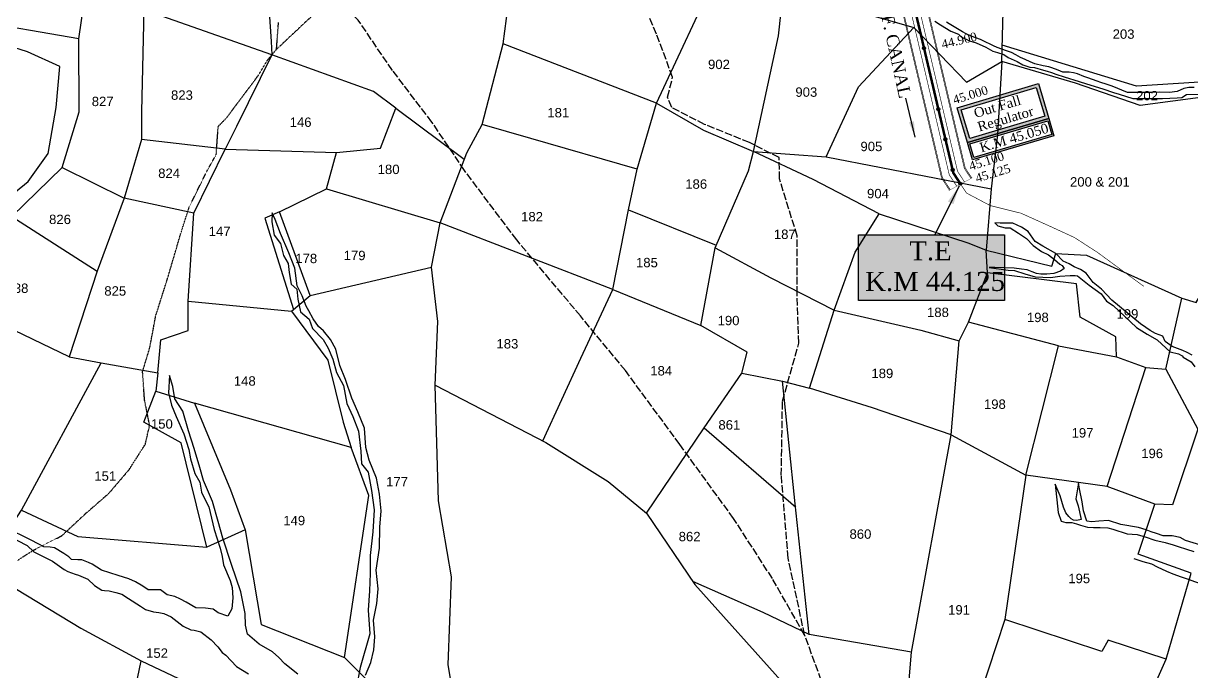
# Model space of a CAD drawing. Header units: inches. Extents: x 339104 to 349025, y 1581789 to 1595836.
# Drawn here: x 343169 to 345036, y 1591636 to 1592672 of the extents above; entities that cross this region are included whole.
import ezdxf

# ---------------------------------------------------------------- set-up
doc = ezdxf.new("R2010")
doc.units = ezdxf.units.IN
doc.header["$MEASUREMENT"] = 0
doc.header["$PDMODE"] = 32
doc.header["$PDSIZE"] = 5
doc.linetypes.add('ACAD_ISO02W100', pattern=[15, 12, -3])
doc.linetypes.add('ACAD_ISO07W100', pattern=[3, 0, -3])
for name, color, linetype in [('bed with', 5, 'Continuous'), ('BLOCK', 7, 'Continuous'), ('C LINE COO', 6, 'Continuous'), ('cahnige', 7, 'Continuous'), ('CARTTRACK', 30, 'ACAD_ISO02W100'), ('HILL', 8, 'Continuous'), ('lining', 4, 'Continuous'), ('NALA', 4, 'Continuous'), ('SURVEY_BND', 7, 'Continuous'), ('SURVEY_NO', 7, 'Continuous'), ('top of bund', 1, 'Continuous'), ('ZSTU', 7, 'Continuous')]:
    doc.layers.add(name, color=color, linetype=linetype)
doc.layers.add('FOOTPATH', color=150, linetype='ACAD_ISO07W100', lineweight=30)
doc.styles.add('5mm', font='times.ttf', dxfattribs={"height": 3})
doc.styles.get("Standard").update_dxf_attribs({"font": 'arial.ttf'})
doc.dimstyles.get("Standard").update_dxf_attribs({"dimtxt": 0.18, "dimasz": 0.18, "dimexe": 0.18, "dimexo": 0.0625, "dimgap": 0.09, "dimtad": 0, "dimtih": 1, "dimtoh": 1, "dimdec": 4, "dimzin": 0, "dimdsep": 46, "dimtxsty": 'Standard', "dimcen": 0.09, "dimadec": 0, "dimazin": 0, "dimtfac": 1, "dimtdec": 4, "dimtofl": 0, "dimtmove": 0, "dimatfit": 3, "dimfxl": 0, "dimtolj": 1, "dimtzin": 0, "dimarcsym": 0})

# ---------------------------------------------------------------- blocks, each defined once
blk = doc.blocks.new('kk')
at = {"layer": 'C LINE COO'}
h = blk.add_hatch(color=135, dxfattribs=at)
h.set_gradient(color1=(141, 177, 78), color2=(107, 135, 59), one_color=1, tint=0.38)
h.paths.add_polyline_path([(344742.2, 1592561.6), (344878.4, 1592561.6), (344878.4, 1592509.6), (344742.2, 1592509.6)], flags=16)
h.paths.add_polyline_path([(344736.5, 1592567.3), (344884.1, 1592567.3), (344884.1, 1592503.9), (344736.5, 1592503.9)])
h = blk.add_hatch(color=200, dxfattribs=at)
h.paths.add_polyline_path([(344739.6, 1592500.8), (344881.1, 1592500.8), (344881.1, 1592475.7), (344739.6, 1592475.7)], flags=16)
h.paths.add_polyline_path([(344736.5, 1592503.9), (344884.1, 1592503.9), (344884.1, 1592472.6), (344736.5, 1592472.6)])
at = {"layer": 'C LINE COO', "color": 105}
for points in [[(344736.5, 1592567.3), (344884.1, 1592567.3), (344884.1, 1592503.9), (344736.5, 1592503.9)], [(344742.2, 1592561.6), (344878.4, 1592561.6), (344878.4, 1592509.6), (344742.2, 1592509.6)]]:
    blk.add_lwpolyline(points, close=True, dxfattribs=at)
at = {"layer": 'ZSTU', "color": 200}
for points in [[(344736.5, 1592503.9), (344884.1, 1592503.9), (344884.1, 1592472.6), (344736.5, 1592472.6)], [(344739.6, 1592500.8), (344881.1, 1592500.8), (344881.1, 1592475.7), (344739.6, 1592475.7)]]:
    blk.add_lwpolyline(points, close=True, dxfattribs=at)
at = {"layer": 'ZSTU', "style": '5mm'}
for s, p in [('Out Fall', (344762, 1592540.9)), (' Regulator', (344755, 1592516.4)), ('K.M 45.050', (344754.6, 1592480.6))]:
    blk.add_text(s, height=16.84, dxfattribs=at).set_placement(p)
blk = doc.blocks.new('KKKK')
at = {"layer": 'cahnige', "color": 1, "style": '5mm'}
blk.add_text('S.K.F.F. CANAL', height=20, rotation=19.1758, dxfattribs=at).set_placement((317677.4, 1602113.8))
at = {"layer": 'ZSTU', "color": 1}
blk.add_leader([(317936.6, 1602216.4), (317876.5, 1602194.2)], dimstyle='Standard', override={"dimasz": 25, "dimgap": 0.09, "dimtad": 0}, dxfattribs=at)

msp = doc.modelspace()

# ---------------------------------------------------------------- hatches: boundary and pattern name
at = {"layer": 'ZSTU'}
msp.add_hatch(color=2, dxfattribs=at).paths.add_polyline_path([(344503.8, 1592334.4), (344736.8, 1592334.4), (344736.8, 1592229.1), (344503.8, 1592229.1)])

# ---------------------------------------------------------------- linework, layer by layer
at = {"layer": 'bed with', "const_width": 1}
for points in [[(344660.7, 1592411.9), (344648.7, 1592430.3), (344585.6, 1592699), (344541.4, 1592877.5), (344459.5, 1593069.5), (344367.3, 1593286.9), (344324.7, 1593351.9), (344292.2, 1593394), (344262.5, 1593424), (344227.1, 1593455.5), (344164.8, 1593496), (344063.6, 1593557.8), (343920.9, 1593649.1), (343874.2, 1593695.5), (343854.7, 1593735.2), (343845.4, 1593756.1)], [(344673.1, 1592418.7), (344661.9, 1592435.9), (344599.3, 1592702.3), (344554.8, 1592881.9), (344472.5, 1593075), (344379.8, 1593293.6), (344336.2, 1593360.1), (344302.8, 1593403.3), (344272.2, 1593434.2), (344235.6, 1593466.7), (344172.4, 1593507.9), (344071.1, 1593569.8), (343929.8, 1593660.1), (343885.8, 1593703.9), (343867.5, 1593741.2), (343859.2, 1593759.7)]]:
    msp.add_lwpolyline(points, dxfattribs=at)
at = {"layer": 'BLOCK', "color": 4}
for p in [(344608.4, 1592632.6), (344631.3, 1592535.2), (344654.2, 1592437.9), (344666.4, 1592416.1)]:
    msp.add_point(p, dxfattribs=at)
at = {"layer": 'C LINE COO'}
for points, const_width in [([(344667.9, 1592413.8), (344655.3, 1592433.1), (344592.4, 1592700.6), (344548.1, 1592879.7), (344466, 1593072.3), (344373.6, 1593290.2), (344330.5, 1593356), (344297.5, 1593398.6), (344267.3, 1593429.1), (344231.3, 1593461.1), (344168.6, 1593502), (344067.4, 1593563.8), (343925.4, 1593654.6), (343880, 1593699.7), (343861.1, 1593738.2), (343852.3, 1593757.9)], 4), ([(344959.5, 1592252), (344885.7, 1592306.1), (344848.7, 1592330), (344809.8, 1592347.9), (344763.4, 1592368.8), (344714.2, 1592381), (344676.3, 1592401), (344667.9, 1592413.8)], 1)]:
    msp.add_lwpolyline(points, dxfattribs=dict(at, const_width=const_width))
msp.add_point((344642.6, 1592486.9), dxfattribs=at)
at = {"layer": 'CARTTRACK'}
for points in [[(344417.5, 1591694.9), (344366.1, 1591784.9), (344304.1, 1591880.8), (344217.9, 1591999.4), (344131.2, 1592117.3), (344059.3, 1592204.6), (343957.4, 1592326.1), (343874, 1592437.2), (343821.9, 1592514.5), (343758.9, 1592597.1), (343704, 1592677.5), (343640.3, 1592742.2), (343560.8, 1592842), (343500.4, 1592955.5), (343436.4, 1593105), (343414.1, 1593159.7), (343366.9, 1593183.5), (343319.1, 1593203.4), (343296.9, 1593239.9), (343264.4, 1593279.5), (343238.9, 1593301.3), (343199.3, 1593372), (343185.4, 1593413.6), (343154.8, 1593437.9)], [(344459.7, 1591579.8), (344417.5, 1591694.9), (344391.3, 1591817.7), (344380.3, 1591950.1), (344382.2, 1592068.3), (344408.3, 1592161.2), (344405.5, 1592240), (344405.8, 1592332.5), (344377.3, 1592423.6), (344377, 1592457.7), (344329.3, 1592481.7), (344257.8, 1592510.8), (344205.1, 1592537.7), (344198.6, 1592554.4), (344206.6, 1592586.2), (344180.8, 1592654.9), (344114.7, 1592812.5)]]:
    msp.add_lwpolyline(points, dxfattribs=at)
at = {"layer": 'FOOTPATH', "ltscale": 0.0001}
for points in [[(343573.6, 1592630.8), (343628.1, 1592682.1), (343689.8, 1592743.3), (343763.4, 1592850.8), (343827.7, 1592930.8), (343914.2, 1593042), (343978, 1593127.2), (344052.8, 1593210.1), (344121.1, 1593300.5), (344186.8, 1593355.5), (344244.6, 1593394.2), (344316, 1593458.6), (344419.4, 1593555.7), (344478.8, 1593616)], [(343159.3, 1591813.8), (343183.7, 1591829.4), (343230.6, 1591853.4), (343268.9, 1591889.1), (343305.7, 1591921.1), (343337.9, 1591958.8), (343364, 1591999.7), (343370.8, 1592029.9), (343362.7, 1592070.6), (343359.5, 1592115.5), (343371.1, 1592153.8), (343380.6, 1592204.9), (343399.5, 1592264.5), (343421.1, 1592338.1), (343434.3, 1592379.1), (343462.2, 1592435.7), (343477.3, 1592462.6), (343480.4, 1592507.8), (343494.3, 1592521.9), (343544.7, 1592589.3), (343559, 1592613.1), (343573.6, 1592630.8), (343576.8, 1592673.8)]]:
    msp.add_lwpolyline(points, dxfattribs=at)
at = {"layer": 'HILL', "ltscale": 0.0001}
msp.add_lwpolyline([(342989.3, 1592252.7), (343024.9, 1592281.7), (343089.1, 1592348.9), (343176.8, 1592419.6), (343208.4, 1592464.1), (343221.2, 1592537.7), (343227.2, 1592603.1), (343175.8, 1592626.7), (343131.3, 1592640.6), (343078.1, 1592644.7), (343033.5, 1592650.6), (343011.8, 1592644.9), (342995.7, 1592619.3), (342980.7, 1592587.3), (342967.2, 1592481.4), (342941.8, 1592410.6), (342926.7, 1592343.3), (342927.1, 1592280.3), (342955.6, 1592260.2), (342976.2, 1592255), (342989.3, 1592252.7)], dxfattribs=at)
at = {"layer": 'lining', "const_width": 1}
for points in [[(344650.4, 1592406.3), (344637.8, 1592425.6), (344574.2, 1592696.2), (344530.3, 1592873.7), (344448.8, 1593064.9), (344357, 1593281.4), (344315.2, 1593345.1), (344283.3, 1593386.3), (344254.4, 1593415.5), (344219.9, 1593446.2), (344158.6, 1593486.1), (344057.4, 1593547.9), (343913.6, 1593639.9), (343864.6, 1593688.6), (343844.1, 1593730.2), (343833.9, 1593753.1)], [(344683.4, 1592424.3), (344672.8, 1592440.6), (344610.7, 1592705), (344565.9, 1592885.7), (344483.3, 1593079.6), (344390.2, 1593299.1), (344345.7, 1593366.9), (344311.6, 1593411), (344280.2, 1593442.7), (344242.7, 1593476), (344178.6, 1593517.8), (344077.3, 1593579.7), (343937.1, 1593669.3), (343895.4, 1593710.8), (343878.1, 1593746.1), (343870.7, 1593762.7)]]:
    msp.add_lwpolyline(points, dxfattribs=at)
at = {"layer": 'NALA'}
for points in [[(344625.7, 1592676), (344634.7, 1592669.8), (344651.3, 1592659.9), (344663.5, 1592655.1), (344668, 1592650.8), (344680.9, 1592644.1), (344691.9, 1592641), (344707.1, 1592634.4), (344718.2, 1592627.9), (344726, 1592625.6), (344735.7, 1592622.5), (344742.8, 1592617.7), (344757, 1592611.4), (344766.3, 1592606.2), (344777.6, 1592602), (344784.9, 1592601.8), (344799.2, 1592597.5), (344805, 1592595.9), (344811.9, 1592593.7), (344819.2, 1592591.1), (344832.4, 1592586.8), (344856.4, 1592579.3), (344868.1, 1592575.4), (344893.9, 1592567.5), (344911.2, 1592562), (344920.2, 1592559), (344942, 1592552.4), (344968.8, 1592551.9), (344989.7, 1592552.2), (345013, 1592553.2), (345020.5, 1592553.7), (345027.7, 1592558.4), (345047.5, 1592559.2)], [(345040.3, 1592569.7), (345031.5, 1592569.7), (345023.5, 1592568.3), (345012.9, 1592563.6), (345000.8, 1592562), (344985.4, 1592562.1), (344971.8, 1592561.8), (344959.6, 1592561.8), (344937.9, 1592561.9), (344933.6, 1592561.9), (344908.8, 1592571.7), (344899.4, 1592575.2), (344890.9, 1592577.7), (344885.1, 1592579.9), (344870.3, 1592585), (344863.9, 1592587.4), (344853.7, 1592591.8), (344847.1, 1592593.1), (344840.4, 1592594), (344830.2, 1592594.5), (344822.9, 1592597.2), (344812.7, 1592601), (344807.7, 1592602.7), (344798.7, 1592604.5), (344785.5, 1592607.8), (344778.1, 1592610.7), (344769.8, 1592614.3), (344762.4, 1592617.5), (344755.1, 1592621.9), (344748.4, 1592625.6), (344740.1, 1592628.5), (344725.5, 1592633.8), (344719.6, 1592636.3), (344702, 1592644.9), (344698.4, 1592646.6), (344683.9, 1592651.8), (344675.7, 1592655.3), (344669.9, 1592658.9), (344662, 1592663.7), (344648.7, 1592671.3), (344644.5, 1592674)], [(343715.9, 1591630.7), (343724.3, 1591650.5), (343729.1, 1591671.1), (343730.8, 1591691.8), (343728.5, 1591718.6), (343733.8, 1591744.8), (343736.2, 1591768.2), (343733.1, 1591798.3), (343738, 1591833.6), (343738.5, 1591867.2), (343740.6, 1591893), (343738.3, 1591919.6), (343733.6, 1591945.4), (343721.4, 1591974.2), (343716.3, 1591994.1), (343714, 1592025.5), (343703.7, 1592051.3), (343693.8, 1592073.1), (343684, 1592103.2), (343674.9, 1592125.5), (343668.3, 1592151.3), (343659.6, 1592167.2), (343648.5, 1592180.7), (343640.6, 1592187.5), (343632.3, 1592199.8), (343625.5, 1592212.9), (343621.2, 1592220.5), (343614.5, 1592237), (343606.6, 1592252.5), (343603.1, 1592281.1), (343593.2, 1592305.3), (343580.2, 1592336.3), (343571.5, 1592358.5), (343566.4, 1592369.6), (343566.3, 1592354.9), (343569.8, 1592333.5), (343579.7, 1592320.4), (343584.9, 1592301), (343592, 1592288.3), (343593.9, 1592274), (343597, 1592255.4), (343605.8, 1592247.4), (343607.7, 1592231.5), (343612, 1592211.3), (343625.9, 1592199.3), (343631, 1592184.6), (343648.4, 1592166.8), (343656, 1592153.3), (343663.5, 1592135.8), (343669.7, 1592114.4), (343680.8, 1592093.7), (343685.9, 1592064.7), (343695.7, 1592043.7), (343704.5, 1592020.3), (343708.3, 1591988.6), (343709.5, 1591968.3), (343720.2, 1591954.8), (343725.6, 1591925.4), (343729.9, 1591894.6), (343727.4, 1591859.7), (343723.3, 1591821.6), (343723.3, 1591793), (343722, 1591765.1), (343719.9, 1591734.5), (343722.6, 1591696.8), (343707.3, 1591642.6), (343701.6, 1591611.7)], [(345037.1, 1592142.1), (345028.8, 1592146.2), (345022.1, 1592149.5), (345004.9, 1592156), (344993.6, 1592163.7), (344990.1, 1592172.5), (344978.4, 1592176.8), (344969.6, 1592181.6), (344962.9, 1592186), (344954.4, 1592191.9), (344908.3, 1592229.7), (344891.9, 1592247.2), (344878.7, 1592258), (344867.6, 1592272.8), (344858.7, 1592279.1), (344848.1, 1592283.3), (344840.2, 1592288.1), (344830.7, 1592292), (344819.2, 1592304.2), (344798.1, 1592316.3), (344785.8, 1592323.4), (344775, 1592339.5), (344764.3, 1592346.4), (344750.4, 1592353.1), (344738.2, 1592353.1), (344730.3, 1592353.1), (344721.3, 1592353.2), (344726.5, 1592348.9), (344738.2, 1592345.7), (344746.3, 1592345.7), (344759.4, 1592336.8), (344771.9, 1592328.3), (344782.7, 1592317.1), (344796.3, 1592307.5), (344807.1, 1592302.3), (344816.8, 1592294.8), (344825.6, 1592287.6), (344829.3, 1592285.1), (344832.3, 1592280.5), (344826.3, 1592276.1), (344815.7, 1592272.6), (344804.9, 1592271.6), (344795.2, 1592271.6), (344787.9, 1592272.7), (344781.4, 1592275), (344773.2, 1592278.2), (344764, 1592279.6), (344752.2, 1592280.9), (344738.2, 1592281.5), (344721.4, 1592281.9), (344712.6, 1592282.3), (344742.6, 1592277.6), (344753.1, 1592277.5), (344769.5, 1592272), (344785.8, 1592267), (344810.7, 1592266.1), (344825.2, 1592268.1), (344842, 1592269), (344850, 1592269.3), (344853.5, 1592268.8), (344872.3, 1592253.9), (344891.3, 1592240.1), (344900.2, 1592228.4), (344910.7, 1592221.1), (344947.7, 1592185.9), (344964.8, 1592175.4), (344981, 1592166.2), (344988.4, 1592159.6), (345001.5, 1592147.4), (345014.9, 1592144.3), (345020.7, 1592140.8), (345022.7, 1592138.6), (345035.3, 1592131.2), (345041.1, 1592123.1)], [(343607.7, 1591631.9), (343587.1, 1591648.7), (343577.2, 1591658.6), (343567.3, 1591667.8), (343545.9, 1591680.1), (343527.3, 1591696.1), (343524.1, 1591710.4), (343523.4, 1591729), (343516.8, 1591763.6), (343501.4, 1591807.5), (343488, 1591849.7), (343480.5, 1591875.9), (343471.1, 1591908), (343456.8, 1591941.4), (343451.3, 1591962.4), (343441.9, 1591993), (343432.8, 1592021.2), (343423.8, 1592052.2), (343411.1, 1592072.3), (343408, 1592091.8), (343402.5, 1592109.3), (343400.8, 1592081.5), (343405.9, 1592062), (343413, 1592044.1), (343425.7, 1592016.1), (343433.5, 1591991.4), (343436.3, 1591976), (343443, 1591952.9), (343450.9, 1591939), (343453.6, 1591923.1), (343462, 1591905.3), (343465.5, 1591899.7), (343469.8, 1591881.4), (343474.1, 1591863.2), (343478.5, 1591848.5), (343483.6, 1591833.4), (343486.7, 1591819.9), (343488.7, 1591806.8), (343499.7, 1591781.7), (343502.5, 1591770.6), (343504, 1591754.3), (343502.4, 1591736.5), (343495.6, 1591724.6), (343480.1, 1591730.2), (343472.2, 1591735.8), (343460.2, 1591737.8), (343444.7, 1591737.9), (343429.3, 1591747), (343420.2, 1591752.2), (343411, 1591756.2), (343399.1, 1591759), (343388.2, 1591766.6), (343368.7, 1591766.6), (343360, 1591772.6), (343348.1, 1591779.4), (343337.4, 1591784.6), (343320.3, 1591789.8), (343294.1, 1591798.2), (343279, 1591807.8), (343273.1, 1591810.6), (343262.4, 1591815), (343256, 1591815), (343245.7, 1591815.4), (343241.7, 1591819.4), (343233.8, 1591825), (343218.7, 1591833.8), (343212, 1591835), (343201.7, 1591835.8), (343193.7, 1591839.8), (343180.2, 1591847), (343171.1, 1591851.8), (343150.9, 1591861)], [(345068.4, 1591832.7), (345026, 1591845.8), (345017.9, 1591850.6), (345005.2, 1591853), (344990.8, 1591853.2), (344979.7, 1591856.7), (344971.4, 1591859.8), (344963.3, 1591862.6), (344951.1, 1591866.4), (344923.1, 1591871.1), (344903.4, 1591877.5), (344887.6, 1591876.5), (344876.7, 1591875.7), (344868.6, 1591876.8), (344863.5, 1591892.9), (344860.9, 1591907.7), (344857.1, 1591928.2), (344855.4, 1591937.7), (344851.2, 1591912.1), (344854.7, 1591901.1), (344859.3, 1591879.5), (344852.7, 1591877.5), (344847.2, 1591878.1), (344843.3, 1591880.4), (344839.6, 1591884.3), (344835.1, 1591890), (344831.4, 1591899.2), (344825.8, 1591917.1), (344817.9, 1591935.6), (344822.9, 1591890.6), (344827.8, 1591876.8), (344834.8, 1591874.6), (344844.4, 1591874.6), (344852.2, 1591872.3), (344858.5, 1591870.1), (344869.5, 1591866.8), (344879.2, 1591866.4), (344889.8, 1591866.3), (344902, 1591866.1), (344910.3, 1591863.8), (344933, 1591856.6), (344948.8, 1591855.3), (344961.7, 1591851.4), (344977.4, 1591846.2), (344993.8, 1591842.4), (345006.5, 1591838.9), (345014.8, 1591836.2), (345027.7, 1591831.7), (345039.6, 1591828)], [(343145.5, 1591853.1), (343174.9, 1591837.6), (343185.6, 1591827.6), (343203.8, 1591818.4), (343215.7, 1591812.8), (343226.8, 1591804.9), (343234, 1591799.3), (343240.3, 1591796.1), (343251.8, 1591792.1), (343257.4, 1591790.1), (343272.1, 1591783.7), (343282.6, 1591773.9), (343294.5, 1591766.3), (343298.8, 1591765.9), (343306, 1591765.1), (343316.7, 1591762.7), (343326.2, 1591759.9), (343337.3, 1591753.1), (343356, 1591740.7), (343364.3, 1591735.5), (343377, 1591731.9), (343385.3, 1591730.7), (343393.3, 1591729.1), (343405.2, 1591723.5), (343424.2, 1591708.8), (343436.5, 1591703.2), (343442.1, 1591702.3), (343452.8, 1591699.5), (343469.4, 1591686.8), (343479.7, 1591676), (343486.9, 1591666.5), (343492.4, 1591662.5), (343509.6, 1591644.3), (343528.7, 1591632.8)], [(345106.9, 1591761.3), (345093.2, 1591764.5), (345078.6, 1591769), (345063.3, 1591772.1), (345051.8, 1591775.7), (345041, 1591779.5), (345032.4, 1591782.8), (345019.8, 1591787.3), (345006.5, 1591792), (344996.3, 1591796), (344981.3, 1591803.3), (344972.4, 1591807.8), (344958.4, 1591811.4), (344944, 1591816.3)]]:
    msp.add_lwpolyline(points, dxfattribs=at)
at = {"layer": 'SURVEY_BND'}
for points in [[(343827.3, 1592094), (343831.4, 1592195.7), (343821.1, 1592282.5), (343835, 1592353.2), (343877.5, 1592465.5), (343902, 1592510.5), (343935.7, 1592639.4), (343946.6, 1592721.3), (344025.1, 1592862.5), (344086.3, 1592992.8), (344167.7, 1593077.4), (344235.3, 1593152.9), (344286.6, 1593226.9), (344314.6, 1593269.7), (344369, 1593352.2), (344445.3, 1593470.4), (344517.4, 1593569.1), (344514.3, 1593612.4)], [(343566.1, 1592621.7), (343361.8, 1592694.1), (343356.9, 1592696.1), (343383.5, 1592756.6), (343423.6, 1592837.4), (343556.3, 1592769.8), (343565.2, 1592643.5), (343566.1, 1592621.7)], [(344732.8, 1592611.2), (344736.8, 1592772.1), (345026.7, 1592739.4), (345095, 1592732.6), (345107.4, 1592581.8), (344947.7, 1592571.7), (344733.4, 1592637.4)], [(343257.5, 1592647.6), (343084.1, 1592677.6), (342994.3, 1592708.4), (342998.1, 1592758.2)], [(344181, 1592544.7), (344281.4, 1592760.4), (344384, 1592726)], [(343231, 1592441.9), (343258.4, 1592531), (343257.5, 1592647.6), (343269.8, 1592732.3), (343361.8, 1592694.1), (343357.6, 1592531.6), (343358, 1592486.8)], [(344335.9, 1592467.2), (344375.9, 1592652.4), (344384, 1592726), (344592.1, 1592665.7)], [(344452.1, 1592458.7), (344503.7, 1592570.6), (344592.1, 1592665.7), (344676.5, 1592578.4), (344732.8, 1592611.2)], [(344181, 1592544.7), (343935.7, 1592639.4)], [(343764.2, 1592536.9), (343728.6, 1592563.2), (343566.1, 1592621.7), (343509.4, 1592507.3), (343491.5, 1592471.2), (343669.7, 1592465.6)], [(345085.1, 1592298), (345133.2, 1592488.4), (345110.4, 1592562), (344953.8, 1592540.8), (344850.6, 1592576.8), (344732.8, 1592611.2), (344725.9, 1592494.7), (344715.9, 1592408), (344707.7, 1592309.6)], [(344136.3, 1592374.4), (344149.8, 1592439.2), (344181, 1592544.7), (344255.9, 1592501.7), (344335.9, 1592467.2)], [(343653.4, 1592407.9), (343669.7, 1592465.6), (343739.6, 1592473), (343764.2, 1592536.9), (343873.5, 1592455)], [(344149.8, 1592439.2), (343979.8, 1592488.1), (343902, 1592510.5)], [(343441.7, 1592368.7), (343491.5, 1592471.2), (343358, 1592486.8), (343330, 1592392.6)], [(344274.4, 1592313.4), (344327.9, 1592436.8), (344335.9, 1592467.2)], [(344536.6, 1592367.7), (344431, 1592422.9), (344335.9, 1592467.2), (344452.1, 1592458.7), (344715.9, 1592408)], [(343150.6, 1592363.5), (343231, 1592441.9), (343330, 1592392.6)], [(343578.3, 1592371.1), (343653.4, 1592407.9), (343835, 1592353.2)], [(343432.3, 1592228.4), (343441.7, 1592368.7), (343330, 1592392.6), (343287, 1592276.3), (343242, 1592139.1), (343293.4, 1592129.7)], [(343627.3, 1592237.2), (343578.3, 1592371.1), (343554.7, 1592360.9), (343600.8, 1592214.8)], [(344111, 1592246.7), (344136.3, 1592374.4), (344276.4, 1592317.9)], [(343242, 1592139.1), (343125.7, 1592195.4), (343020.3, 1592241.9), (343150.6, 1592363.5), (343287, 1592276.3)], [(344111, 1592246.7), (343835, 1592353.2)], [(344464.6, 1592214.1), (344498.5, 1592306.6), (344536.6, 1592367.7), (344679.8, 1592320.7), (344707.7, 1592309.6)], [(344317.3, 1592113.3), (344325.7, 1592146.6), (344251.9, 1592189.1), (344274.4, 1592313.4), (344363.7, 1592265.4), (344464.6, 1592214.1)], [(344916.2, 1592139.2), (344914.7, 1592171.4), (344857.7, 1592202.8), (344851.8, 1592256), (344709.7, 1592273.4), (344707.7, 1592309.6), (344812.9, 1592284.1), (344819.2, 1592304.2), (344867.8, 1592301.5), (345020.3, 1592233.1)], [(344994.6, 1592119.3), (345020.3, 1592233.1), (345043.1, 1592226.1), (345085.1, 1592298), (345173.1, 1592275.5), (345178.1, 1592178), (345208.9, 1592178.4), (345253.1, 1592058.8), (345350.6, 1592025.5), (345394.5, 1592011.5)], [(343597.4, 1592212), (343627.3, 1592237.2), (343821.1, 1592282.5)], [(344823.5, 1592157.1), (344679.2, 1592194.5), (344709.7, 1592273.4)], [(343999, 1592004.8), (344059.7, 1592136.9), (344111, 1592246.7), (344251.9, 1592189.1)], [(343384, 1592113.5), (343388.7, 1592166.2), (343432.2, 1592181.3), (343432.3, 1592228.4), (343597.4, 1592212), (343655.4, 1592134.1), (343680.1, 1592035), (343692.7, 1591994.4)], [(344651.6, 1592014.8), (344526.3, 1592057.8), (344425.4, 1592089.2), (344464.6, 1592214.1), (344603.5, 1592181.8), (344664.5, 1592164.8)], [(344651.6, 1592014.8), (344664.5, 1592164.8), (344679.2, 1592194.5)], [(344771.2, 1591950.2), (344823.5, 1592157.1), (344916.2, 1592139.2), (344962.8, 1592122.3)], [(343166.1, 1591894.1), (343293.4, 1592129.7), (343384, 1592113.5), (343380.8, 1592084.3)], [(344256.9, 1592026), (344317.3, 1592113.3), (344382.2, 1592100.3)], [(344901.2, 1591931.9), (344962.8, 1592122.3), (344994.6, 1592119.3), (345045.9, 1592023.4), (345005.3, 1591902.5), (344977.2, 1591903.7)], [(344325.1, 1591116.4), (344189.7, 1591197.3), (344083.9, 1591263.7), (343999.5, 1591329.9), (343916.2, 1591339.7), (343890, 1591381.2), (343860.9, 1591571.5), (343848, 1591647.2), (343853.3, 1591787.9), (343832.2, 1591909), (343827.3, 1592094), (344003.8, 1592002.3), (344103.8, 1591939.9), (344165.1, 1591889.4), (344242.1, 1591775.3), (344384.1, 1591616.4), (344514.4, 1591473.4), (344586.5, 1591393.9)], [(344588.3, 1591667.5), (344424.9, 1591695.7), (344402.7, 1591904.5), (344382.2, 1592100.3), (344425.4, 1592089.2)], [(343523.6, 1591863), (343462, 1591834.9), (343421.3, 1592001.9), (343361.3, 1592034.7), (343380.8, 1592084.3), (343442.6, 1592065.2)], [(343746.9, 1591594), (343682.4, 1591658.6), (343721, 1591917.7), (343692.7, 1591994.4), (343442.6, 1592065.2), (343500.3, 1591926.7), (343523.6, 1591863), (343549.3, 1591711.6), (343682.4, 1591658.6)], [(344165.1, 1591889.4), (344256.9, 1592026), (344403.3, 1591898.9)], [(344612.6, 1591429.5), (344575, 1591508.3), (344588.3, 1591667.5), (344651.6, 1592014.8), (344771.2, 1591950.2), (344737.6, 1591719.7)], [(344995.5, 1591656.1), (345035.4, 1591793.3), (344950.5, 1591824), (344977.2, 1591903.7), (344901.2, 1591931.9), (344771.2, 1591950.2)], [(343104.7, 1591799.8), (343166.1, 1591894.1), (343256.2, 1591852), (343462, 1591834.9)], [(343078.3, 1591704.1), (343104.7, 1591799.8), (343261.1, 1591705.5), (343357.1, 1591653.5)], [(344424.9, 1591695.7), (344351.4, 1591730.5), (344238.8, 1591780.2)], [(344936, 1591522.8), (344995.5, 1591656.1), (344902.8, 1591686.2), (344892.3, 1591668.1), (344737.6, 1591719.7), (344697.7, 1591598.1)], [(343341, 1591573.8), (343357.1, 1591653.5), (343466.4, 1591601.6)]]:
    msp.add_lwpolyline(points, dxfattribs=at)
at = {"layer": 'top of bund', "color": 1, "const_width": 1}
for points in [[(344649.1, 1592405.6), (344636.4, 1592425), (344572.8, 1592695.9), (344528.8, 1592873.2), (344447.4, 1593064.3), (344355.6, 1593280.6), (344314, 1593344.3), (344282.2, 1593385.3), (344253.4, 1593414.4), (344219, 1593445), (344157.8, 1593484.8), (344056.6, 1593546.6), (343912.6, 1593638.7), (343863.3, 1593687.7), (343842.7, 1593729.6), (343832.5, 1593752.7)], [(344684.8, 1592425), (344674.2, 1592441.2), (344612.1, 1592705.4), (344567.4, 1592886.1), (344484.7, 1593080.2), (344391.5, 1593299.8), (344347, 1593367.8), (344312.7, 1593412), (344281.3, 1593443.8), (344243.7, 1593477.2), (344179.4, 1593519.1), (344078.1, 1593581), (343938.1, 1593670.5), (343896.7, 1593711.7), (343879.4, 1593746.8), (343872.1, 1593763.1)]]:
    msp.add_lwpolyline(points, dxfattribs=at)
at = {"layer": 'ZSTU', "color": 0, "const_width": 0.5}
msp.add_lwpolyline([(344648, 1592405), (344685.4, 1592425.4)], dxfattribs=at)
at = {"layer": 'ZSTU', "color": 5}
msp.add_lwpolyline([(344503.8, 1592334.4), (344736.8, 1592334.4), (344736.8, 1592229.1), (344503.8, 1592229.1)], close=True, dxfattribs=at)

# ---------------------------------------------------------------- block references
at = {"layer": 'ZSTU', "rotation": 263.079550590695}
msp.add_blockref('KKKK', (-1207640.6, 2101163.6), dxfattribs=at)
at = {"layer": 'ZSTU', "xscale": 0.9180576420327307, "yscale": 0.9180576419457793, "zscale": 0.9180576420274765, "rotation": 16.51506921093412}
msp.add_blockref('kk', (456848.7, 100819.3), dxfattribs=at)

# ---------------------------------------------------------------- texts
at = {"layer": 'cahnige', "style": '5mm'}
for s, rotation, p in [('44.900', 13.2988, (344638, 1592631.8)), ('45.000', 17.0291, (344656.9, 1592542.9)), ('45.100', 17.7295, (344682.8, 1592436.8)), ('45.125', 17.0677, (344692.9, 1592417.7))]:
    msp.add_text(s, height=13.88, rotation=rotation, dxfattribs=at).set_placement(p)
at = {"layer": 'cahnige', "color": 5, "style": '5mm'}
for s, p in [('T.E', (344584.9, 1592293.5)), ('K.M 44.125', (344514.3, 1592244.6))]:
    msp.add_text(s, height=30.44, dxfattribs=at).set_placement(p)
at = {"layer": 'SURVEY_NO'}
for s, p in [('203', (344909.8, 1592647.6)), ('902', (344263.2, 1592599.2)), ('823', (343405, 1592550.1)), ('903', (344402.8, 1592554.9)), ('202', (344947.3, 1592549.2)), ('827', (343278.3, 1592540)), ('146', (343594.6, 1592506.8)), ('181', (344006.4, 1592522)), ('905', (344506.8, 1592468)), ('180', (343735.3, 1592431.4)), ('824', (343384.5, 1592425.2)), ('200 & 201', (344841.7, 1592411.4)), ('186', (344226.8, 1592407.9)), ('904', (344517.3, 1592392.7)), ('182', (343964.5, 1592355.8)), ('826', (343210.1, 1592351.5)), ('147', (343465.2, 1592332.3)), ('187', (344368.4, 1592327.7)), ('178', (343603.6, 1592289)), ('179', (343680.9, 1592293.8)), ('185', (344148.1, 1592282.4)), ('838', (343142.1, 1592241.4)), ('825', (343298.4, 1592237.1)), ('190', (344278.5, 1592189.8)), ('188', (344613.2, 1592202.9)), ('198', (344772.8, 1592194.8)), ('199', (344916, 1592200.4)), ('183', (343925.1, 1592152.6)), ('184', (344170.9, 1592109.5)), ('189', (344524.3, 1592105.3)), ('148', (343505.4, 1592093.2)), ('198', (344704.1, 1592056.1)), ('150', (343372.9, 1592024.5)), ('861', (344279.8, 1592023)), ('197', (344844.2, 1592010.3)), ('196', (344955.5, 1591977.4)), ('151', (343282.4, 1591941.2)), ('177', (343748.8, 1591932.1)), ('149', (343584.4, 1591870.1)), ('862', (344216.3, 1591844.5)), ('860', (344489.3, 1591848.5)), ('195', (344838.9, 1591777.5)), ('191', (344646.9, 1591727.4)), ('152', (343365.2, 1591658.2))]:
    msp.add_text(s, height=15, dxfattribs=at).set_placement(p)

# ---------------------------------------------------------------- leaders
at = {"layer": 'ZSTU', "color": 1}
msp.add_leader([(344664.5, 1592412.3), (344625.1, 1592333.7)], dimstyle='Standard', override={"dimasz": 30, "dimgap": 0.09, "dimtad": 0}, dxfattribs=at)

doc.saveas('drawing.dxf')
